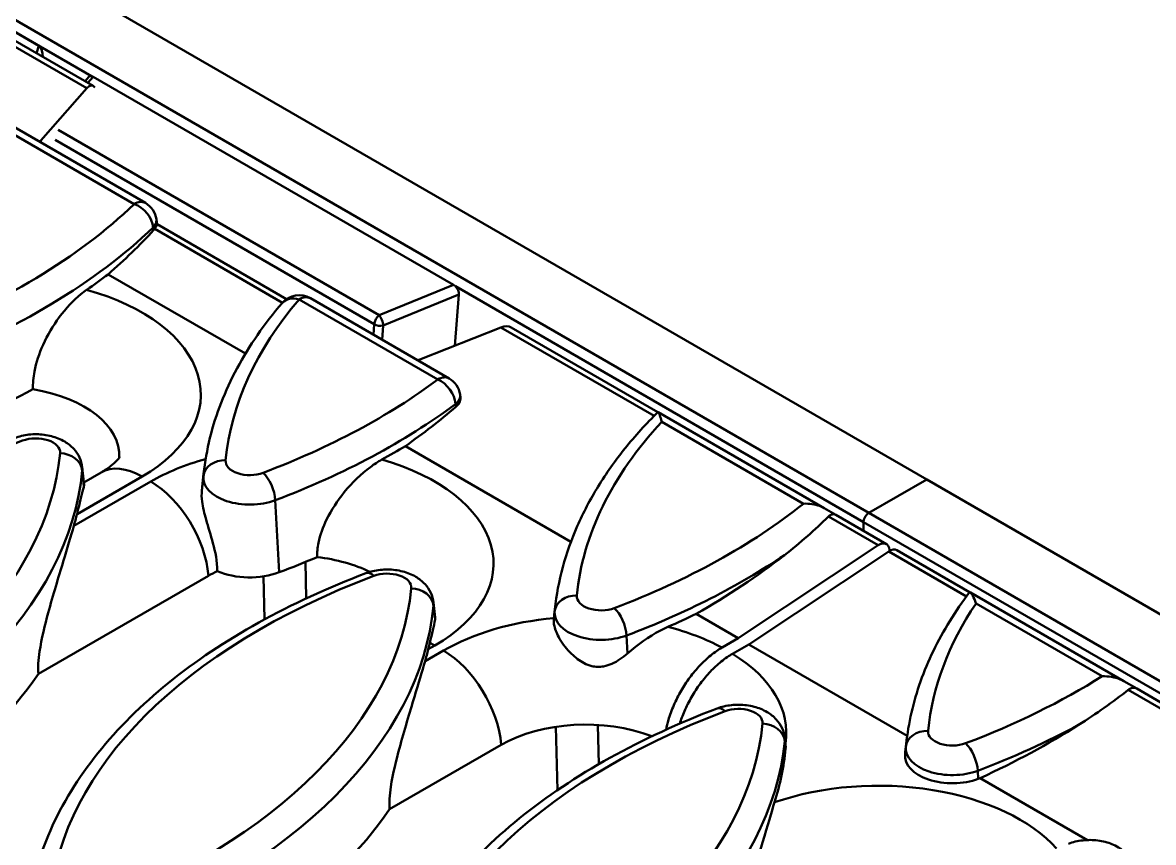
# Model space of a CAD drawing. Header units: millimetres. Extents: x 0 to 2219, y -32 to 1188.
# Drawn here: x 225.6 to 255.95, y 226.06 to 248.06 of the extents above; entities that cross this region are included whole.
import ezdxf

# ---------------------------------------------------------------- set-up
doc = ezdxf.new("R2010")
doc.units = ezdxf.units.MM
doc.header["$LTSCALE"] = 2
doc.layers.add('Sichtbar (ISO)', color=7, linetype='Continuous', lineweight=50)
doc.layers.add('Sichtbar schmal (ISO)', color=7, linetype='Continuous', lineweight=50)

msp = doc.modelspace()

# ---------------------------------------------------------------- linework, layer by layer
at = {"layer": 'Sichtbar (ISO)'}
for p, q in [((249.8683, 235.802), (108.4469, 317.4516)), ((217.6666, 252.2707), (226.0671, 247.4207)), ((226.0325, 247.4366), (217.6941, 252.2507)), ((221.9987, 249.5321), (227.4922, 246.3604)), ((227.2747, 246.486), (227.3743, 246.6012)), ((227.4949, 246.6047), (237.1695, 241.0191)), ((227.3229, 246.2976), (226.0858, 244.8943)), ((225.0383, 245.4458), (228.8944, 243.2195)), ((229.1896, 242.775), (229.2077, 242.6419)), ((232.687, 240.6404), (229.2067, 242.6498)), ((231.5796, 239.1757), (227.8936, 241.3039)), ((237.312, 240.7621), (237.199, 239.387)), ((233.3228, 240.6627), (237.0464, 238.5129)), ((238.4401, 239.879), (236.2657, 239.017)), ((238.7131, 239.8821), (242.6514, 237.6083)), ((237.3416, 238.0675), (237.3501, 238.0081)), ((242.659, 237.6039), (242.652, 237.6079)), ((247.1105, 235.0338), (242.659, 237.6039)), ((240.3185, 234.1304), (235.8733, 236.6968)), ((227.2012, 236.1254), (227.2515, 235.6563)), ((227.2444, 235.7223), (227.7045, 235.9879)), ((230.4586, 235.9526), (230.4211, 235.6028)), ((249.8683, 235.802), (248.3126, 234.9038)), ((248.3126, 234.9038), (249.8683, 235.802)), ((391.2896, 154.1523), (249.8683, 235.802)), ((247.4286, 234.8502), (247.1105, 235.0338)), ((247.4286, 234.8502), (248.7857, 234.0666)), ((248.1712, 234.6589), (248.1712, 234.4214)), ((248.1712, 234.4214), (248.1712, 234.6589)), ((248.5646, 234.0337), (244.8073, 231.5387)), ((245.0902, 231.3754), (248.8474, 233.8704)), ((248.8675, 233.9114), (248.8697, 233.8841)), ((249.0686, 233.9033), (251.02, 232.7767)), ((226.0237, 230.5827), (230.5866, 233.2171)), ((251.0394, 232.7655), (251.0203, 232.7765)), ((255.1596, 230.3867), (251.0394, 232.7655)), ((236.6292, 232.4965), (236.6721, 232.0973)), ((239.8867, 232.3237), (239.8647, 232.1185)), ((244.8073, 231.5387), (243.677, 232.1913)), ((244.8073, 231.5387), (244.374, 231.2886)), ((244.6568, 231.1253), (245.0902, 231.3754)), ((249.3426, 228.9203), (245.0902, 231.3754)), ((255.5038, 230.188), (255.1596, 230.3867)), ((255.5038, 230.188), (259.1412, 228.0879)), ((246.0573, 228.8676), (246.0794, 228.6624)), ((235.4518, 226.9538), (238.4434, 228.681)), ((249.3148, 228.6948), (249.2928, 228.4896)), ((254.1826, 226.1259), (251.3026, 227.7887))]:
    msp.add_line(p, q, dxfattribs=at)
for centre, start, end in [((228.5944, 242.6999), 7.75754, 60), ((233.0228, 240.1431), 60, 139.37106), ((236.7464, 237.9933), 8.14402, 60)]:
    msp.add_arc(centre, 0.6, start, end, dxfattribs=at)
for centre, major_axis, ratio, start_param, end_param in [((226.185, 247.5202), (-0.2083, -0.0079), 0.5609323, 0.7280661, 0.9476211), ((226.001, 246.9431), (0.0141, 0.5142), 0.2834134, 5.114808, 5.9113908), ((227.4982, 246.4387), (-0.1081, 0.176), 0.5635385, 5.7945313, 6.4600933), ((227.3639, 245.9726), (0.108, 0.3963), 0.450394, 5.8566828, 7.0254639), ((226.4338, 244.786), (-0.3997, -0.0261), 0.6185457, 5.7271089, 5.8894255), ((211.9665, 248.0476), (-19.9092, -1.4014), 0.6188024, 2.4532786, 2.5637305), ((212.059, 248.2722), (-19.91, 0), 0.5773503, 2.4439766, 2.4903132), ((237.1659, 240.857), (0.1061, -0.1717), 0.5902229, 0.6750083, 1.9936861), ((238.4414, 239.5771), (0.3175, 0.2669), 0.6322501, 0.225603, 1.0859286), ((236.0669, 239.2244), (0.3994, 0.0261), 0.6195622, 5.0302102, 5.1925268), ((212.059, 246.6392), (-20.085, 0), 0.5773503, 2.1505075, 2.3293755), ((224.9926, 236.4468), (3.2, 0), 0.5773503, 6.2481417, 7.5745235), ((221.3946, 244.555), (-19.8947, -1.4004), 0.6188024, 2.341325, 2.4466532), ((221.4871, 244.6433), (-19.91, 0), 0.5773503, 2.333489, 2.3782999), ((207.345, 236.4784), (19.91, 0), 0.5773503, 6.1148977, 6.1429316), ((238.2512, 237.4223), (11.2527, 3.5623), 0.5857771, 5.2787589, 5.4308434), ((248.3126, 234.7405), (-0.1, -0.1732), 0.5773503, 3.9269908, 5.4977871), ((248.3126, 234.7405), (0.1, 0.1732), 0.5773503, 0.7853982, 2.3561945), ((248.5857, 233.7202), (0.2, 0.3464), 0.5773503, 5.5850536, 7.1435109), ((221.4871, 243.0104), (-20.085, 0), 0.5773503, 2.1505075, 2.2122197), ((232.8494, 231.9107), (3.2, 0), 0.5773503, 0.8671956, 1.3645485), ((230.8228, 241.0623), (-19.8801, -1.3993), 0.6188024, 2.2295675, 2.398664), ((248.8686, 233.5569), (0.2, 0.3464), 0.5773503, 0, 0.8603256), ((232.8494, 231.9107), (3.2, 0), 0.5773503, 2.2555542, 2.3561945), ((231.6978, 234.0068), (-1.445, 0), 0.5773503, 0.9226255, 2.1505075), ((239.9235, 230.1994), (-0.0261, -2.2998), 0.0635231, 3.7545295, 3.776844), ((259.7365, 231.4074), (-19.91, 0), 0.5773503, 6.221282, 6.2245027), ((230.9152, 241.0145), (-19.91, 0), 0.5773503, 2.2181265, 2.2665647), ((216.7731, 232.8495), (19.91, 0), 0.5773503, 6.1148977, 6.1429316), ((207.345, 234.8454), (20.085, 0), 0.5773503, 5.2921002, 5.9067594), ((247.0802, 233.1685), (11.3564, 3.3618), 0.5461356, 5.1914012, 5.34544), ((240.7061, 227.3746), (3.2, 0), 0.5773503, 0.9802229, 2.3561945), ((240.2509, 237.5697), (-19.8655, -1.3983), 0.6188024, 2.1165873, 2.2868572), ((226.2011, 229.2206), (19.91, 0), 0.5773503, 6.1009788, 6.2270729), ((244.8118, 228.6171), (1.27, 0), 0.5773503, 6.2270729, 6.3450887), ((250.5539, 228.382), (-1.27, 0), 0.5773503, 6.2270729, 8.4336928), ((269.1646, 227.7785), (-19.91, 0), 0.5773503, 6.221282, 6.2270729), ((240.3433, 237.3856), (-19.91, 0), 0.5773503, 2.1505075, 2.15369), ((216.7731, 231.2165), (20.085, 0), 0.5773503, 5.2921002, 5.9067594)]:
    msp.add_ellipse(centre, major_axis=major_axis, ratio=ratio, start_param=start_param, end_param=end_param, dxfattribs=at)
for points in [[(227.4493, 246.6227), (227.4643, 246.6196), (227.48, 246.6133), (227.4949, 246.6047)], [(229.1889, 242.7808), (229.1889, 242.7805), (229.1889, 242.7802), (229.189, 242.7798)], [(237.1695, 241.0191), (237.1844, 241.0105), (237.1997, 240.9986), (237.2147, 240.9846)], [(237.3402, 238.0783), (237.3402, 238.0777), (237.3403, 238.0771), (237.3404, 238.0766)], [(227.2515, 235.6563), (227.2526, 235.6457), (227.251, 235.6324), (227.2467, 235.6173)], [(230.4106, 235.5026), (230.4141, 235.5364), (230.4175, 235.5698), (230.4211, 235.6028)], [(236.6694, 232.0391), (236.6368, 231.8621), (236.5901, 231.6638), (236.529, 231.4127)], [(236.6721, 232.0974), (236.674, 232.0793), (236.6732, 232.0598), (236.6694, 232.0391)], [(245.7816, 227.1377), (245.6959, 226.8658), (245.6062, 226.5325), (245.4622, 226.0628)]]:
    msp.add_open_spline(points, degree=3, dxfattribs=at)
for points, knots in [([(229.1168, 242.4919), (229.1218, 242.4973), (229.1265, 242.5028), (229.1356, 242.514), (229.1399, 242.5196), (229.1441, 242.5253)], [0, 0, 0, 0, 0.007344764, 0.007344764, 0.014693944, 0.014693944, 0.014693944, 0.014693944]), ([(229.2077, 242.642), (229.2087, 242.6345), (229.206, 242.6241), (229.1934, 242.5986), (229.1852, 242.5849), (229.1658, 242.5557), (229.1557, 242.5413), (229.1441, 242.5253)], [-0.080714179, -0.080714179, -0.080714179, -0.080714179, -0.04737492, -0.04737492, -0.020768678, -0.020768678, -0.000017823, -0.000017823, -0.000017823, -0.000017823]), ([(227.3175, 240.8879), (227.2657, 240.8522), (227.2138, 240.8131), (226.9604, 240.6066), (226.7626, 240.3963), (226.4163, 239.9282), (226.2661, 239.6761), (226.0424, 239.1788), (225.9626, 238.9383), (225.8858, 238.5351), (225.8717, 238.3752), (225.8753, 238.2226)], [-2.65525649, -2.65525649, -2.65525649, -2.65525649, -2.594613, -2.594613, -2.35929257, -2.35929257, -2.14085408, -2.14085408, -1.94947542, -1.94947542, -1.81657041, -1.81657041, -1.81657041, -1.81657041]), ([(232.5674, 240.5338), (232.3273, 240.254), (232.1056, 239.9676), (231.701, 239.3833), (231.518, 239.0853), (231.1926, 238.4794), (231.0501, 238.1715), (230.8074, 237.548), (230.7071, 237.2323), (230.55, 236.5957), (230.4932, 236.2747), (230.4586, 235.9526)], [3.46706597, 3.46706597, 3.46706597, 3.46706597, 3.54667027, 3.54667027, 3.62627457, 3.62627457, 3.70587887, 3.70587887, 3.78548316, 3.78548316, 3.86508746, 3.86508746, 3.86508746, 3.86508746]), ([(237.2305, 237.7475), (237.2705, 237.7818), (237.3015, 237.82), (237.3427, 237.899), (237.3574, 237.9476), (237.3506, 238.0047), (237.3503, 238.0064), (237.3501, 238.0081)], [0, 0, 0, 0, 0.04967245, 0.04967245, 0.09852428, 0.09852428, 0.10002089, 0.10002089, 0.10002089, 0.10002089]), ([(242.6514, 237.6083), (242.3342, 237.2943), (242.0411, 236.9705), (241.5062, 236.3056), (241.2644, 235.9644), (240.8352, 235.2673), (240.6477, 234.9114), (240.3299, 234.1877), (240.1995, 233.82), (239.9982, 233.0766), (239.9272, 232.701), (239.8867, 232.3237)], [3.39897086, 3.39897086, 3.39897086, 3.39897086, 3.49219418, 3.49219418, 3.5854175, 3.5854175, 3.67864082, 3.67864082, 3.77186414, 3.77186414, 3.86508746, 3.86508746, 3.86508746, 3.86508746]), ([(242.756, 237.345), (242.7558, 237.3457), (242.7557, 237.3464), (242.7379, 237.416), (242.7206, 237.4752), (242.6897, 237.5603), (242.6755, 237.59), (242.6616, 237.6022), (242.6603, 237.6031), (242.659, 237.6039)], [-0.00091649, -0.00091649, -0.00091649, -0.00091649, 0, 0, 0.090785, 0.090785, 0.17350069, 0.17350069, 0.18210072, 0.18210072, 0.18210072, 0.18210072]), ([(227.2012, 236.1254), (227.1912, 236.2182), (227.1651, 236.3074), (227.0872, 236.476), (227.0331, 236.5529), (226.8986, 236.7003), (226.815, 236.7641), (226.6161, 236.8823), (226.4981, 236.9284), (226.2447, 236.995), (226.1086, 237.0121), (225.8369, 237.0147), (225.7014, 237.0004), (225.5078, 236.9543), (225.4471, 236.936), (225.3873, 236.9134)], [0.8473015, 0.8473015, 0.8473015, 0.8473015, 1.0461813, 1.0461813, 1.2705319, 1.2705319, 1.5560441, 1.5560441, 1.9290652, 1.9290652, 2.3395873, 2.3395873, 2.7469542, 2.7469542, 2.9359057, 2.9359057, 2.9359057, 2.9359057]), ([(227.7045, 235.9879), (227.8084, 236.0479), (227.8961, 236.1073), (228.0372, 236.2165), (228.0905, 236.2661), (228.1652, 236.3456), (228.1865, 236.3752), (228.2022, 236.3998), (228.2044, 236.4043), (228.2044, 236.4043)], [6.28318531, 6.28318531, 6.28318531, 6.28318531, 6.42734601, 6.42734601, 6.57150672, 6.57150672, 6.71566743, 6.71566743, 6.79651144, 6.79651144, 6.79651144, 6.79651144]), ([(235.2423, 236.3327), (235.1393, 236.2759), (235.0359, 236.2092), (234.6856, 235.9513), (234.4452, 235.7195), (234.0506, 235.233), (233.8872, 234.9846), (233.6607, 234.5219), (233.5838, 234.3108), (233.5146, 233.9695), (233.5024, 233.8418), (233.5047, 233.7191)], [-2.72282242, -2.72282242, -2.72282242, -2.72282242, -2.61402981, -2.61402981, -2.35125979, -2.35125979, -2.12781143, -2.12781143, -1.95143156, -1.95143156, -1.84003941, -1.84003941, -1.84003941, -1.84003941]), ([(227.2467, 235.6173), (227.2443, 235.6092), (227.2419, 235.6009), (227.2004, 235.4555), (227.1501, 235.2434), (227.0826, 234.9664), (227.0713, 234.9198), (227.0595, 234.8714)], [0.70958265, 0.70958265, 0.70958265, 0.70958265, 0.73010989, 0.73010989, 1.0546565, 1.0546565, 1.11670002, 1.11670002, 1.11670002, 1.11670002]), ([(230.8254, 233.3417), (230.8238, 233.6027), (230.7729, 233.857), (230.6519, 234.3109), (230.5827, 234.52), (230.4763, 234.8906), (230.4361, 235.0517), (230.4042, 235.3116), (230.4013, 235.4097), (230.4106, 235.5026)], [-3.07038747, -3.07038747, -3.07038747, -3.07038747, -2.90134148, -2.90134148, -2.74809695, -2.74809695, -2.62272962, -2.62272962, -2.53988053, -2.53988053, -2.53988053, -2.53988053]), ([(247.1105, 235.0338), (247.073, 235.0555), (247.0326, 235.074), (246.9256, 235.1132), (246.8563, 235.1298), (246.7117, 235.1503), (246.6359, 235.1537), (246.5594, 235.1503), (246.5584, 235.1503), (246.5574, 235.1502)], [0.39965772, 0.39965772, 0.39965772, 0.39965772, 0.43535003, 0.43535003, 0.49020258, 0.49020258, 0.547078, 0.547078, 0.54779707, 0.54779707, 0.54779707, 0.54779707]), ([(247.229, 234.8048), (247.2299, 234.8057), (247.2308, 234.8066), (247.2345, 234.8102), (247.2372, 234.8127), (247.2412, 234.8162), (247.2424, 234.8173), (247.2446, 234.8191), (247.2455, 234.8199), (247.2473, 234.8214), (247.2482, 234.8221), (247.2502, 234.8237), (247.2514, 234.8247), (247.2555, 234.8279), (247.2585, 234.8301), (247.2907, 234.8529), (247.3217, 234.8644), (247.3701, 234.8681), (247.3878, 234.8661), (247.4128, 234.8582), (247.421, 234.8546), (247.4286, 234.8502)], [-0.371437086, -0.371437086, -0.371437086, -0.371437086, -0.370133311, -0.370133311, -0.366422819, -0.366422819, -0.364768479, -0.364768479, -0.36354077, -0.36354077, -0.362400607, -0.362400607, -0.360844436, -0.360844436, -0.356972363, -0.356972363, -0.319190144, -0.319190144, -0.2960748, -0.2960748, -0.283759368, -0.283759368, -0.283759368, -0.283759368]), ([(226.9737, 234.553), (226.8942, 234.2837), (226.7978, 233.9585), (226.5616, 233.1725), (226.4166, 232.7006), (226.2025, 231.9122), (226.1054, 231.5266), (226.0398, 231.0796), (226.027, 230.9671), (226.016, 230.7599), (226.0169, 230.6646), (226.0237, 230.5827)], [-1.1741314, -1.1741314, -1.1741314, -1.1741314, -0.8282199, -0.8282199, -0.4165788, -0.4165788, -0.1554996, -0.1554996, -0.0777498, -0.0777498, -0.0059838, -0.0059838, -0.0059838, -0.0059838]), ([(234.8154, 233.2846), (233.7906, 232.8972), (232.8256, 232.4537), (231.0473, 231.4669), (230.234, 230.9237), (228.7867, 229.7519), (228.1528, 229.1232), (227.0892, 227.7968), (226.6596, 227.0989), (226.0275, 225.656), (225.8253, 224.9108), (225.7446, 224.1587)], [2.93590568, 2.93590568, 2.93590568, 2.93590568, 3.12174204, 3.12174204, 3.30757839, 3.30757839, 3.49341475, 3.49341475, 3.67925111, 3.67925111, 3.86508746, 3.86508746, 3.86508746, 3.86508746]), ([(236.6292, 232.4965), (236.6193, 232.5893), (236.5932, 232.6785), (236.5153, 232.8472), (236.4612, 232.924), (236.3267, 233.0714), (236.2431, 233.1352), (236.0442, 233.2535), (235.9262, 233.2995), (235.6728, 233.3661), (235.5366, 233.3833), (235.2649, 233.3859), (235.1295, 233.3715), (234.9359, 233.3255), (234.8752, 233.3071), (234.8154, 233.2846)], [0.8473015, 0.8473015, 0.8473015, 0.8473015, 1.0461813, 1.0461813, 1.2705319, 1.2705319, 1.5560441, 1.5560441, 1.9290652, 1.9290652, 2.3395873, 2.3395873, 2.7469542, 2.7469542, 2.9359057, 2.9359057, 2.9359057, 2.9359057]), ([(251.02, 232.7767), (250.8275, 232.5231), (250.6497, 232.2648), (250.325, 231.7398), (250.1781, 231.473), (249.9162, 230.9324), (249.8013, 230.6585), (249.6046, 230.1051), (249.5227, 229.8255), (249.3931, 229.2626), (249.3453, 228.9792), (249.3148, 228.6948)], [3.5137945, 3.5137945, 3.5137945, 3.5137945, 3.58405309, 3.58405309, 3.65431168, 3.65431168, 3.72457028, 3.72457028, 3.79482887, 3.79482887, 3.86508746, 3.86508746, 3.86508746, 3.86508746]), ([(251.1907, 232.4752), (251.1904, 232.476), (251.1901, 232.4767), (251.161, 232.5567), (251.1322, 232.6254), (251.0801, 232.7247), (251.0579, 232.7548), (251.0394, 232.7655)], [-0.00100067, -0.00100067, -0.00100067, -0.00100067, 0, 0, 0.1055105, 0.1055105, 0.20471718, 0.20471718, 0.20471718, 0.20471718]), ([(241.8363, 231.1335), (241.7063, 231.0199), (241.5643, 230.9213), (241.346, 230.8238), (241.2701, 230.7988), (241.1384, 230.7755), (241.085, 230.7714), (240.9786, 230.7747), (240.9269, 230.7818), (240.8049, 230.8111), (240.737, 230.8376), (240.5514, 230.9329), (240.4377, 231.0205), (240.2134, 231.238), (240.1, 231.3802), (239.9446, 231.6448), (239.8961, 231.7585), (239.8571, 231.9317), (239.8522, 231.9941), (239.8578, 232.0516)], [-1.36023704, -1.36023704, -1.36023704, -1.36023704, -1.21576357, -1.21576357, -1.14359323, -1.14359323, -1.09471879, -1.09471879, -1.04713878, -1.04713878, -0.98092674, -0.98092674, -0.85717239, -0.85717239, -0.70944211, -0.70944211, -0.59376146, -0.59376146, -0.52061851, -0.52061851, -0.52061851, -0.52061851]), ([(242.9221, 231.8449), (242.851, 231.8139), (242.7796, 231.7795), (242.41, 231.5853), (242.114, 231.3762), (241.8363, 231.1335)], [-3.03452597, -3.03452597, -3.03452597, -3.03452597, -2.96932478, -2.96932478, -2.69774979, -2.69774979, -2.69774979, -2.69774979]), ([(236.529, 231.4127), (236.5265, 231.4025), (236.5241, 231.3923), (236.5107, 231.3375), (236.4994, 231.291), (236.4875, 231.2426)], [1.040299488, 1.040299488, 1.040299488, 1.040299488, 1.054656499, 1.054656499, 1.116700016, 1.116700016, 1.116700016, 1.116700016]), ([(244.374, 231.2886), (244.2779, 231.2331), (244.1729, 231.1615), (243.9674, 230.9957), (243.8668, 230.9014), (243.6892, 230.714), (243.5959, 230.6036), (243.4216, 230.3686), (243.3406, 230.244), (243.2047, 230.0087), (243.1372, 229.8764), (243.0208, 229.6081), (242.9718, 229.4722), (242.91, 229.2645), (242.8875, 229.1756), (242.8692, 229.0863)], [0.81473835, 0.81473835, 0.81473835, 0.81473835, 0.91666259, 0.91666259, 1.01858683, 1.01858683, 1.12051147, 1.12051147, 1.22243612, 1.22243612, 1.3243012, 1.3243012, 1.42616627, 1.42616627, 1.49539171, 1.49539171, 1.49539171, 1.49539171]), ([(243.2376, 229.2491), (243.2715, 229.355), (243.3135, 229.4676), (243.4201, 229.7131), (243.4876, 229.8454), (243.6235, 230.0807), (243.7044, 230.2053), (243.8787, 230.4403), (243.9721, 230.5507), (244.1496, 230.7381), (244.2502, 230.8324), (244.4558, 230.9982), (244.5607, 231.0698), (244.6568, 231.1253)], [1.85051325, 1.85051325, 1.85051325, 1.85051325, 1.93510245, 1.93510245, 2.03696753, 2.03696753, 2.13889218, 2.13889218, 2.24081682, 2.24081682, 2.34274106, 2.34274106, 2.44466529, 2.44466529, 2.44466529, 2.44466529]), ([(236.4018, 230.9242), (236.3223, 230.6548), (236.2259, 230.3296), (235.9897, 229.5437), (235.8447, 229.0717), (235.6306, 228.2834), (235.5334, 227.8978), (235.4679, 227.4508), (235.4551, 227.3382), (235.4441, 227.131), (235.445, 227.0357), (235.4518, 226.9538)], [-1.1741314, -1.1741314, -1.1741314, -1.1741314, -0.8282199, -0.8282199, -0.4165788, -0.4165788, -0.1554996, -0.1554996, -0.0777498, -0.0777498, -0.0059838, -0.0059838, -0.0059838, -0.0059838]), ([(255.1596, 230.3867), (255.127, 230.4055), (255.0924, 230.4222), (254.9853, 230.4659), (254.9085, 230.487), (254.7479, 230.5153), (254.663, 230.5219), (254.5776, 230.521), (254.5766, 230.521), (254.5756, 230.5209)], [0.41003556, 0.41003556, 0.41003556, 0.41003556, 0.44039364, 0.44039364, 0.50087173, 0.50087173, 0.56423029, 0.56423029, 0.5649879, 0.5649879, 0.5649879, 0.5649879]), ([(255.279, 230.1571), (255.2802, 230.1581), (255.2814, 230.159), (255.2856, 230.1622), (255.2887, 230.1645), (255.2931, 230.1676), (255.2945, 230.1685), (255.2969, 230.1702), (255.2979, 230.1709), (255.2999, 230.1722), (255.3009, 230.1728), (255.3032, 230.1743), (255.3045, 230.1751), (255.3092, 230.178), (255.3126, 230.18), (255.3499, 230.2006), (255.3854, 230.2098), (255.4398, 230.2097), (255.4595, 230.2063), (255.4868, 230.1967), (255.4956, 230.1927), (255.5038, 230.188)], [-0.377168395, -0.377168395, -0.377168395, -0.377168395, -0.375741689, -0.375741689, -0.372179165, -0.372179165, -0.37057891, -0.37057891, -0.369386511, -0.369386511, -0.368275626, -0.368275626, -0.366753946, -0.366753946, -0.362939601, -0.362939601, -0.324742595, -0.324742595, -0.301714867, -0.301714867, -0.289877735, -0.289877735, -0.289877735, -0.289877735]), ([(244.2435, 229.6557), (243.2187, 229.2683), (242.2537, 228.8248), (240.4754, 227.8381), (239.6621, 227.2948), (238.2148, 226.123), (237.5809, 225.4943), (236.5173, 224.1679), (236.0877, 223.4701), (235.4556, 222.0271), (235.2534, 221.282), (235.1727, 220.5299)], [2.93590568, 2.93590568, 2.93590568, 2.93590568, 3.12174204, 3.12174204, 3.30757839, 3.30757839, 3.49341475, 3.49341475, 3.67925111, 3.67925111, 3.86508746, 3.86508746, 3.86508746, 3.86508746]), ([(246.0573, 228.8676), (246.0474, 228.9605), (246.0213, 229.0497), (245.9433, 229.2183), (245.8893, 229.2952), (245.7547, 229.4425), (245.6712, 229.5063), (245.4723, 229.6246), (245.3543, 229.6706), (245.1009, 229.7372), (244.9647, 229.7544), (244.693, 229.757), (244.5576, 229.7427), (244.364, 229.6966), (244.3033, 229.6783), (244.2435, 229.6557)], [0.8473015, 0.8473015, 0.8473015, 0.8473015, 1.0461813, 1.0461813, 1.2705319, 1.2705319, 1.5560441, 1.5560441, 1.9290652, 1.9290652, 2.3395873, 2.3395873, 2.7469542, 2.7469542, 2.9359057, 2.9359057, 2.9359057, 2.9359057]), ([(255.4854, 225.2388), (255.4755, 225.3316), (255.4494, 225.4208), (255.3714, 225.5894), (255.3174, 225.6663), (255.1828, 225.8136), (255.0993, 225.8774), (254.9004, 225.9957), (254.7824, 226.0418), (254.529, 226.1084), (254.3928, 226.1255), (254.1211, 226.1281), (253.9857, 226.1138), (253.7921, 226.0677), (253.7313, 226.0494), (253.6716, 226.0268)], [0.8473015, 0.8473015, 0.8473015, 0.8473015, 1.0461813, 1.0461813, 1.2705319, 1.2705319, 1.5560441, 1.5560441, 1.9290652, 1.9290652, 2.3395873, 2.3395873, 2.7469542, 2.7469542, 2.9359057, 2.9359057, 2.9359057, 2.9359057]), ([(245.4622, 226.0628), (245.3566, 225.7131), (245.2448, 225.34), (245.0587, 224.6545), (244.9615, 224.2689), (244.896, 223.8219), (244.8832, 223.7094), (244.8721, 223.5021), (244.8731, 223.4069), (244.8799, 223.3249)], [-0.74048585, -0.74048585, -0.74048585, -0.74048585, -0.41657877, -0.41657877, -0.15549961, -0.15549961, -0.07774981, -0.07774981, -0.0059838, -0.0059838, -0.0059838, -0.0059838])]:
    msp.add_open_spline(points, degree=3, knots=knots, dxfattribs=at)
at = {"layer": 'Sichtbar schmal (ISO)'}
for p, q in [((248.3126, 234.9038), (106.8913, 316.5535)), ((221.8893, 249.4347), (227.3229, 246.2976)), ((226.0325, 247.4366), (225.9697, 247.2395)), ((226.0671, 247.4207), (227.4493, 246.6227)), ((227.3532, 246.4407), (227.4949, 246.6047)), ((228.5944, 243.1898), (224.7383, 245.416)), ((235.1687, 240.2051), (226.5549, 245.1783)), ((226.0858, 244.8943), (226.0936, 244.8365)), ((226.4732, 244.9137), (235.0396, 239.9679)), ((229.1067, 242.5648), (229.1168, 242.4919)), ((229.1441, 242.5253), (232.5761, 240.5438)), ((237.1695, 241.0191), (235.1687, 240.2051)), ((235.2807, 239.9357), (237.312, 240.7621)), ((237.2147, 240.9846), (248.1712, 234.6589)), ((236.7464, 238.4832), (233.0228, 240.633)), ((235.0396, 239.9679), (235.0164, 239.6849)), ((235.249, 239.5506), (235.2807, 239.9357)), ((238.4401, 239.879), (242.5497, 237.5064)), ((237.2192, 237.8249), (237.2305, 237.7475)), ((242.756, 237.345), (246.5574, 235.1502)), ((227.0595, 234.8714), (228.8045, 235.879)), ((227.2016, 236.0404), (227.2467, 235.6173)), ((230.4518, 235.8862), (230.4106, 235.5026)), ((229.0374, 235.7445), (226.9737, 234.553)), ((232.3814, 235.243), (232.4893, 233.3088)), ((247.229, 234.8048), (248.5646, 234.0337)), ((248.1712, 234.6589), (259.1277, 228.3331)), ((389.734, 153.2542), (248.3126, 234.9038)), ((248.8474, 233.8704), (250.936, 232.6645)), ((233.1898, 233.5861), (233.2129, 232.6102)), ((232.0954, 232.0475), (232.0682, 233.2004)), ((236.6297, 232.4115), (236.6694, 232.0391)), ((239.8799, 232.2573), (239.8578, 232.0516)), ((251.1907, 232.4752), (254.5756, 230.5209)), ((241.8094, 231.6141), (241.8363, 231.1335)), ((236.4875, 231.2426), (236.6613, 231.3429)), ((236.8942, 231.2084), (236.4018, 230.9242)), ((255.279, 230.1571), (258.9719, 228.025)), ((239.9533, 227.4629), (239.9131, 229.1645)), ((241.0428, 229.2119), (241.0676, 228.1631)), ((246.0578, 228.7827), (246.0798, 228.576)), ((249.308, 228.6284), (249.286, 228.4232)), ((251.2375, 227.9853), (251.2496, 227.7686))]:
    msp.add_line(p, q, dxfattribs=at)
for centre, major_axis, ratio, start_param, end_param in [((212.059, 248.9254), (-19.2902, 0), 0.5773503, 2.1505075, 2.6005842), ((228.5944, 242.6999), (0.3, 0.5196), 0.5773503, 0, 0.7853982), ((228.5944, 242.6999), (0.4157, -0.4326), 0.6998925, 0.716748, 2.2002779), ((212.059, 248.4782), (19.8879, 0), 0.5773503, 5.2921002, 5.7421768), ((224.9926, 238.0798), (5.3909, 0), 0.5773503, 5.4977871, 7.4080796), ((233.0228, 240.1431), (0.3, 0.5196), 0.5773503, 0, 0.7853982), ((250.3084, 235.6894), (-19.2902, 0), 0.5773503, 5.8232605, 6.2270729), ((233.0228, 240.1431), (-0.4554, 0.3907), 0.731651, 5.2729578, 6.2831853), ((235.1811, 240.0495), (-0.1, -0.1732), 0.5773503, 4.0142573, 5.4977871), ((235.1811, 240.0495), (0.0754, -0.1853), 0.3530736, 0.7741706, 2.4093638), ((235.1811, 240.0495), (-0.1993, 0.0164), 0.6270768, 0.8348314, 2.1448478), ((221.4871, 245.2965), (-19.2902, 0), 0.5773503, 2.1505075, 2.4833011), ((236.7464, 237.9933), (0.3, 0.5196), 0.5773503, 0, 0.7853982), ((236.7464, 237.9933), (0.3589, -0.4808), 0.6458803, 0.8005008, 2.2840307), ((221.4871, 244.8493), (19.8879, 0), 0.5773503, 5.2921002, 5.6248938), ((259.7365, 232.0606), (-19.2902, 0), 0.5773503, 5.7888103, 6.2270729), ((236.1663, 227.5245), (-19.2902, 0), 0.5773503, 5.2921002, 6.2270729), ((225.9556, 236.528), (0.6502, 0), 0.5773503, 6.2270729, 8.4336928), ((207.345, 237.1316), (19.2902, 0), 0.5773503, 5.2921002, 6.2270729), ((226.6048, 236.0171), (0.5972, -0.0581), 0.8152115, 0.1664141, 1.6499439), ((228.8045, 234.0827), (-1.1, 1.9053), 0.5773503, 5.4977871, 6.2831853), ((232.8494, 233.5437), (-5.3909, 0), 0.5773503, 5.1607706, 5.4977871), ((231.0486, 235.8241), (-0.5972, 0.0581), 0.8152115, 4.7915366, 6.2750665), ((231.6978, 236.293), (-0.6502, 0), 0.5773503, 6.2270729, 8.4336928), ((232.8494, 233.5437), (5.3909, 0), 0.5773503, 5.4977871, 7.3940423), ((207.345, 236.6844), (19.8879, 0), 0.5773503, 5.2921002, 6.2270729), ((225.9556, 236.0808), (1.2479, 0), 0.5773503, 6.2270729, 6.3450887), ((231.6978, 235.8458), (-1.2479, 0), 0.5773503, 6.2270729, 8.4336928), ((250.3084, 235.2422), (-19.8879, 0), 0.5773503, 6.221282, 6.2270729), ((232.0539, 235.489), (0.2122, -0.5612), 0.4472624, 0.9563656, 2.4398955), ((229.0374, 233.9482), (1.1, -1.9053), 0.5773503, 0.8764329, 2.3561945), ((230.9152, 241.6677), (-19.2902, 0), 0.5773503, 2.1505075, 2.5164692), ((230.9152, 241.2205), (19.8879, 0), 0.5773503, 5.2921002, 5.5772519), ((245.5944, 223.8956), (-19.2902, 0), 0.5773503, 5.2921002, 6.2270729), ((235.0276, 232.7233), (-0.2122, 0.5612), 0.4472624, 5.5814881, 6.2831853), ((235.3837, 232.8992), (0.6502, 0), 0.5773503, 6.2270729, 8.4336928), ((216.7731, 233.5027), (19.2902, 0), 0.5773503, 5.2921002, 6.2270729), ((236.0329, 232.3882), (0.5972, -0.0581), 0.8152115, 0.1664141, 1.6499439), ((240.4767, 232.1953), (-0.5972, 0.0581), 0.8152115, 4.7915366, 6.2750665), ((241.1259, 232.6641), (-0.6502, 0), 0.5773503, 6.2270729, 8.4336928), ((216.7731, 233.0555), (19.8879, 0), 0.5773503, 5.2921002, 6.2270729), ((235.3837, 232.452), (1.2479, 0), 0.5773503, 6.2270729, 6.3450887), ((241.1259, 232.2169), (-1.2479, 0), 0.5773503, 6.2270729, 8.4336928), ((259.7365, 231.6134), (-19.8879, 0), 0.5773503, 6.221282, 6.2270729), ((241.482, 231.8602), (-0.2122, 0.5612), 0.4472624, 4.0979583, 5.5814881), ((269.1646, 228.4317), (-19.2902, 0), 0.5773503, 5.9116314, 6.2270729), ((240.7061, 229.0076), (-5.3909, 0), 0.5773503, 4.8698388, 5.4977871), ((240.7061, 229.0076), (-5.3909, 0), 0.5773503, 3.964099, 4.2887687), ((236.6613, 229.5466), (-1.1, 1.9053), 0.5773503, 5.4977871, 5.5829067), ((236.8942, 229.4121), (-1.1, 1.9053), 0.5773503, 4.0180256, 5.4977871), ((240.7061, 229.0076), (5.3909, 0), 0.5773503, 6.1897753, 7.0314753), ((240.3433, 238.0388), (-19.2902, 0), 0.5773503, 2.1505075, 2.400599), ((255.0225, 220.2667), (-19.2902, 0), 0.5773503, 5.2921002, 6.2270729), ((244.4556, 229.0944), (-0.2122, 0.5612), 0.4472624, 5.5814881, 6.2831853), ((244.8118, 229.2703), (0.6502, 0), 0.5773503, 6.2270729, 8.4336928), ((226.2011, 229.8738), (19.2902, 0), 0.5773503, 5.2921002, 6.2270729), ((245.461, 228.7593), (0.5972, -0.0581), 0.8152115, 0.1664141, 1.6499439), ((240.3433, 237.5916), (19.8879, 0), 0.5773503, 5.2921002, 5.4654253), ((244.8118, 228.8231), (1.2479, 0), 0.5773503, 6.2270729, 6.3450887), ((249.9048, 228.5664), (-0.5972, 0.0581), 0.8152115, 4.7915366, 6.2750665), ((250.5539, 229.0352), (-0.6502, 0), 0.5773503, 6.2270729, 8.4336928), ((226.2011, 229.4266), (19.8879, 0), 0.5773503, 5.2921002, 6.2270729), ((250.5539, 228.588), (-1.2479, 0), 0.5773503, 6.2270729, 8.4336928), ((269.1646, 227.9845), (-19.8879, 0), 0.5773503, 6.221282, 6.2270729), ((250.9101, 228.2313), (0.2122, -0.5612), 0.4472624, 0.9563656, 2.4398955), ((248.5628, 224.4715), (-5.3909, 0), 0.5773503, 3.6193759, 5.2544727)]:
    msp.add_ellipse(centre, major_axis=major_axis, ratio=ratio, start_param=start_param, end_param=end_param, dxfattribs=at)
for points, knots in [([(229.189, 242.7798), (229.1897, 242.7743), (229.1902, 242.7687), (229.1905, 242.7631), (229.1937, 242.6969), (229.1643, 242.6272), (229.1067, 242.5648)], [0.53515455, 0.53515455, 0.53515455, 0.53515455, 0.57142857, 0.57142857, 0.57142857, 1, 1, 1, 1]), ([(237.3404, 238.0766), (237.3423, 238.0632), (237.3428, 238.0497), (237.3419, 238.0361), (237.3372, 237.964), (237.2937, 237.8889), (237.2192, 237.8249)], [0.49035781, 0.49035781, 0.49035781, 0.49035781, 0.57142857, 0.57142857, 0.57142857, 1, 1, 1, 1])]:
    msp.add_open_spline(points, degree=3, knots=knots, dxfattribs=at)

doc.saveas('drawing.dxf')
